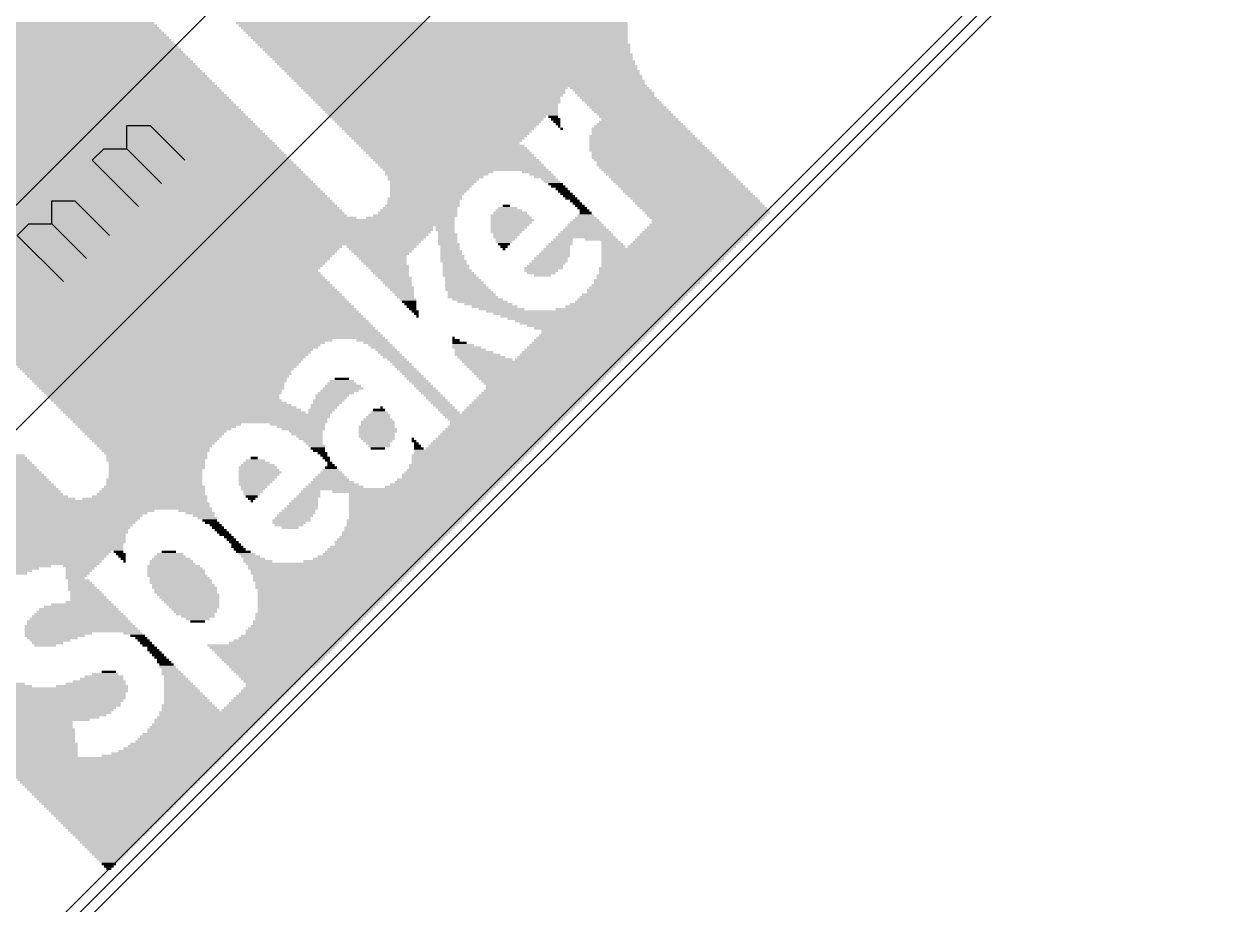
# Model space of a CAD drawing. Extents: x -40.8 to 40.8, y -42.1 to 43.9.
# Drawn here: x 30.26 to 40.77, y -27.34 to -19.58 of the extents above; entities that cross this region are included whole.
import ezdxf

# ---------------------------------------------------------------- set-up
doc = ezdxf.new("R2010")
doc.units = 0
for name, color, linetype in [('1', 22, 'CONTINUOUS'), ('16', 5, 'CONTINUOUS'), ('20', 4, 'CONTINUOUS'), ('200', 2, 'CONTINUOUS'), ('21', 2, 'CONTINUOUS'), ('27', 253, 'CONTINUOUS')]:
    doc.layers.add(name, color=color, linetype=linetype)

# ---------------------------------------------------------------- blocks, each defined once
blk = doc.blocks.new('RECT')
blk.add_solid([(-0.5, -0.5), (0.5, -0.5), (-0.5, 0.5), (0.5, 0.5)])

msp = doc.modelspace()

# ---------------------------------------------------------------- linework, layer by layer
at = {"layer": '1'}
msp.add_line((17.526, -40.767), (40.767, -17.526), dxfattribs=at)
at = {"layer": '16'}
msp.add_line((17.399, -40.767), (40.64, -17.526), dxfattribs=at)
at = {"layer": '20'}
msp.add_line((39.8961, -18.143), (18.143, -39.8961), dxfattribs=at)
at = {"layer": '21'}
for p, q in [((28.1075, -23.2638), (33.0572, -18.3141)), ((29.0974, -24.2537), (34.0472, -19.304))]:
    msp.add_line(p, q, dxfattribs=at)
at = {"layer": '27'}
for p, q in [((31.1694, -20.6821), (31.1694, -20.4784)), ((31.1694, -20.4784), (31.3731, -20.4784)), ((31.3731, -20.4784), (31.6787, -20.784)), ((30.8638, -20.784), (30.9657, -20.6821)), ((30.9657, -20.6821), (31.1694, -20.6821)), ((31.1694, -20.6821), (31.475, -20.9877)), ((31.2713, -21.1915), (30.8638, -20.784)), ((30.5079, -21.3437), (30.5079, -21.1399)), ((30.5079, -21.1399), (30.7116, -21.1399)), ((30.7116, -21.1399), (31.0172, -21.4455)), ((30.2023, -21.4455), (30.3042, -21.3437)), ((30.3042, -21.3437), (30.5079, -21.3437)), ((30.5079, -21.3437), (30.8135, -21.6492)), ((30.6098, -21.853), (30.2023, -21.4455))]:
    msp.add_line(p, q, dxfattribs=at)

# ---------------------------------------------------------------- block references
at = {"layer": '200', "yscale": 0.0212}
for p, xscale in [((27.4851, -19.5758), 7.8541), ((27.5063, -19.597), 7.8541), ((27.5168, -19.6182), 7.8752), ((27.538, -19.6394), 7.8752), ((33.8573, -19.5758), 3.4507), ((33.8678, -19.597), 3.4296), ((33.8784, -19.6182), 3.4084), ((33.889, -19.6394), 3.3872), ((27.5592, -19.6605), 7.8753), ((27.5803, -19.6817), 7.8752), ((27.6015, -19.7029), 7.8752), ((27.6227, -19.724), 7.8753), ((27.6439, -19.7452), 7.8753), ((33.8996, -19.6605), 3.366), ((33.9102, -19.6817), 3.3449), ((33.9207, -19.7029), 3.3237), ((33.9314, -19.724), 3.3025), ((33.9419, -19.7452), 3.2814), ((27.665, -19.7664), 7.8752), ((27.6862, -19.7875), 7.8752), ((27.7074, -19.8087), 7.8753), ((27.7285, -19.8299), 7.8752), ((27.7497, -19.8511), 7.8752), ((33.9631, -19.7664), 3.2814), ((33.9737, -19.7875), 3.2602), ((33.9843, -19.8087), 3.2391), ((33.9948, -19.8299), 3.2179), ((34.016, -19.8511), 3.2178), ((27.7709, -19.8722), 7.8753), ((27.792, -19.8934), 7.8752), ((27.8132, -19.9146), 7.8752), ((27.8344, -19.9357), 7.8753), ((27.8556, -19.9569), 7.8753), ((34.0266, -19.8722), 3.1966), ((34.0372, -19.8934), 3.1755), ((34.0584, -19.9146), 3.1755), ((34.069, -19.9357), 3.1543), ((34.0901, -19.9569), 3.1544), ((27.8767, -19.9781), 7.8752), ((27.8979, -19.9992), 7.8752), ((27.9191, -20.0204), 7.8753), ((27.9402, -20.0416), 7.8752), ((27.9614, -20.0628), 7.8752), ((34.1007, -19.9781), 3.1332), ((34.1219, -19.9992), 3.1331), ((34.1324, -20.0204), 3.112), ((34.1536, -20.0416), 3.112), ((34.1642, -20.0628), 3.0908), ((27.9825, -20.0839), 7.8753), ((28.0037, -20.1051), 7.8752), ((28.0249, -20.1263), 7.8752), ((28.0461, -20.1474), 7.8753), ((28.0673, -20.1686), 7.8753), ((34.1854, -20.0839), 3.0908), ((34.196, -20.1051), 3.0697), ((34.2171, -20.1263), 3.0696), ((33.8784, -20.1474), 2.3498), ((33.8784, -20.1686), 2.3076), ((35.4238, -20.1474), 0.6986), ((35.445, -20.1686), 0.6986), ((28.0884, -20.1898), 7.8752), ((28.1096, -20.2109), 7.8752), ((28.1308, -20.2321), 7.8753), ((28.1519, -20.2533), 7.8752), ((29.9831, -20.2745), 4.2552), ((33.889, -20.1898), 2.2864), ((33.889, -20.2109), 2.244), ((33.889, -20.2321), 2.2017), ((33.8996, -20.2533), 2.1805), ((33.9102, -20.2745), 2.1593), ((35.4661, -20.1898), 0.6987), ((35.4768, -20.2109), 0.6775), ((35.4979, -20.2321), 0.6774), ((35.5191, -20.2533), 0.6774), ((35.5403, -20.2745), 0.6775), ((30.0149, -20.2956), 4.234), ((30.036, -20.3168), 4.234), ((30.0572, -20.338), 4.234), ((30.0784, -20.3591), 4.234), ((30.0996, -20.3803), 4.234), ((33.9102, -20.2956), 2.117), ((33.9207, -20.3168), 2.0959), ((33.9314, -20.338), 2.0747), ((33.9419, -20.3591), 2.0535), ((33.9525, -20.3803), 2.0324), ((35.5614, -20.2956), 0.6774), ((35.5826, -20.3168), 0.6774), ((35.6038, -20.338), 0.6775), ((35.6249, -20.3591), 0.6774), ((35.6461, -20.3803), 0.6774), ((30.1207, -20.4015), 4.234), ((30.1419, -20.4226), 4.234), ((30.1631, -20.4438), 4.234), ((30.1842, -20.465), 4.234), ((30.2054, -20.4862), 4.234), ((33.9102, -20.4015), 1.9053), ((33.9102, -20.4226), 1.8629), ((33.9102, -20.4438), 1.8207), ((33.9102, -20.465), 1.7783), ((33.9102, -20.4862), 1.7359), ((34.9263, -20.4015), 0.0847), ((34.9475, -20.4226), 0.0847), ((34.9581, -20.4438), 0.0635), ((34.9687, -20.465), 0.0423), ((34.9793, -20.4862), 0.0211), ((35.6885, -20.4862), 0.8045), ((35.6885, -20.465), 0.7621), ((35.6673, -20.4015), 0.6775), ((35.6884, -20.4438), 0.7198), ((35.6885, -20.4226), 0.6775), ((30.2266, -20.5073), 4.234), ((30.2477, -20.5285), 4.234), ((30.2689, -20.5497), 4.234), ((30.2901, -20.5708), 4.234), ((30.3113, -20.592), 4.234), ((33.9102, -20.5073), 1.6936), ((33.9102, -20.5285), 1.6513), ((33.9102, -20.5497), 1.6089), ((33.9102, -20.5708), 1.5665), ((33.9102, -20.592), 1.5243), ((35.0004, -20.5073), 0.0212), ((35.7096, -20.5708), 0.9314), ((35.7202, -20.592), 0.9526), ((35.6884, -20.5073), 0.8468), ((35.699, -20.5285), 0.868), ((35.7096, -20.5497), 0.8892), ((30.3324, -20.6132), 4.234), ((30.3536, -20.6343), 4.234), ((30.3748, -20.6555), 4.234), ((30.3959, -20.6767), 4.234), ((30.4171, -20.6979), 4.234), ((33.9102, -20.6132), 1.4819), ((33.9102, -20.6343), 1.4395), ((33.9419, -20.6555), 1.4608), ((33.9631, -20.6767), 1.4607), ((33.9843, -20.6979), 1.4607), ((35.7308, -20.6132), 0.9738), ((35.7414, -20.6343), 0.995), ((35.7626, -20.6767), 1.0373), ((35.752, -20.6555), 1.0161), ((35.7732, -20.6979), 1.0585), ((30.4383, -20.719), 4.234), ((30.4594, -20.7402), 4.234), ((30.4806, -20.7614), 4.234), ((30.5018, -20.7825), 4.234), ((30.523, -20.8037), 4.234), ((34.0055, -20.719), 1.4607), ((34.0266, -20.7402), 1.4608), ((34.0478, -20.7614), 1.4607), ((34.069, -20.7825), 1.4607), ((34.0901, -20.8037), 1.4608), ((35.8154, -20.7614), 1.1009), ((35.7943, -20.719), 1.0585), ((35.8049, -20.7402), 1.0797), ((35.8366, -20.7825), 1.1008), ((35.8578, -20.8037), 1.1008), ((30.5441, -20.8249), 4.234), ((30.5653, -20.8461), 4.234), ((30.5865, -20.8672), 4.234), ((30.6076, -20.8884), 4.234), ((30.6288, -20.9096), 4.234), ((34.1112, -20.8249), 1.4607), ((34.1324, -20.8461), 1.4607), ((34.1536, -20.8672), 1.4608), ((33.9207, -20.8884), 0.9527), ((33.8996, -20.9096), 0.9103), ((34.7781, -20.8884), 0.254), ((34.8205, -20.9096), 0.2117), ((35.8684, -20.8249), 1.122), ((35.8895, -20.8461), 1.1221), ((35.9107, -20.8672), 1.122), ((35.9319, -20.8884), 1.122), ((35.9531, -20.9096), 1.122), ((30.65, -20.9307), 4.234), ((30.6711, -20.9519), 4.234), ((30.6923, -20.9731), 4.234), ((30.7135, -20.9942), 4.234), ((30.7347, -21.0154), 4.234), ((33.889, -20.9307), 0.8468), ((33.8678, -20.9519), 0.8044), ((33.8679, -20.9731), 0.7621), ((33.8467, -21.0154), 0.7197), ((33.8573, -20.9942), 0.7409), ((34.8523, -20.9307), 0.1905), ((34.8946, -20.9519), 0.1482), ((34.9157, -20.9731), 0.1482), ((34.9475, -20.9942), 0.127), ((34.9687, -21.0154), 0.1271), ((35.9742, -20.9307), 1.122), ((35.9954, -20.9519), 1.122), ((36.0166, -20.9731), 1.122), ((36.0377, -20.9942), 1.122), ((36.0589, -21.0154), 1.122), ((30.7558, -21.0366), 4.234), ((30.777, -21.0577), 4.234), ((30.7982, -21.0789), 4.234), ((30.8193, -21.1001), 4.234), ((30.8405, -21.1213), 4.234), ((33.7938, -21.1213), 0.6563), ((33.8361, -21.0366), 0.6986), ((33.8255, -21.0577), 0.6774), ((33.8149, -21.0789), 0.6562), ((33.8043, -21.1001), 0.6351), ((35.0004, -21.0366), 0.1058), ((35.0216, -21.0577), 0.1058), ((35.0428, -21.0789), 0.1059), ((35.0639, -21.1001), 0.1058), ((35.0851, -21.1213), 0.1058), ((36.0801, -21.0366), 1.122), ((36.1013, -21.0577), 1.1221), ((36.1224, -21.0789), 1.122), ((36.1436, -21.1001), 1.122), ((36.1648, -21.1213), 1.122), ((30.8617, -21.1424), 4.234), ((30.8828, -21.1636), 4.234), ((30.904, -21.1848), 4.234), ((30.9252, -21.2059), 4.234), ((30.9464, -21.2271), 4.234), ((33.7408, -21.2271), 0.6774), ((33.7514, -21.2059), 0.6563), ((33.7726, -21.1848), 0.6563), ((33.7831, -21.1424), 0.6351), ((33.7831, -21.1636), 0.6351), ((34.5346, -21.2271), 0.2329), ((34.5241, -21.2059), 0.1694), ((34.5135, -21.1848), 0.0636), ((35.1168, -21.1424), 0.0847), ((35.138, -21.1636), 0.0847), ((35.1592, -21.1848), 0.0847), ((35.1804, -21.2059), 0.0847), ((35.2016, -21.2271), 0.0847), ((36.1859, -21.1424), 1.122), ((36.2071, -21.1636), 1.122), ((36.2283, -21.1848), 1.122), ((36.2494, -21.2059), 1.122), ((36.2706, -21.2271), 1.122), ((30.9675, -21.2483), 4.234), ((30.9887, -21.2694), 4.234), ((31.0417, -21.2906), 4.2975), ((31.4862, -21.3118), 5.1443), ((31.4968, -21.333), 5.1231), ((33.6667, -21.2906), 0.7832), ((33.7091, -21.2694), 0.7409), ((33.7302, -21.2483), 0.6986), ((34.5558, -21.2906), 0.3599), ((34.5558, -21.333), 0.3599), ((34.5453, -21.2694), 0.3387), ((34.5665, -21.3118), 0.3811), ((34.5453, -21.2483), 0.2963), ((35.2121, -21.333), 0.2752), ((35.2121, -21.3118), 0.2328), ((35.2121, -21.2906), 0.1906), ((35.2121, -21.2694), 0.1482), ((35.2121, -21.2483), 0.1058), ((36.2812, -21.2483), 1.1008), ((36.2812, -21.2694), 1.0585), ((36.2812, -21.2906), 1.0162), ((36.2812, -21.3118), 0.9738), ((36.2706, -21.333), 0.9526), ((31.5074, -21.3541), 5.1019), ((31.4227, -21.3753), 4.8903), ((31.4333, -21.3965), 4.8691), ((31.4333, -21.4176), 4.8267), ((31.4333, -21.4388), 4.7844), ((33.9736, -21.3753), 0.1693), ((33.9736, -21.3965), 0.1693), ((33.9948, -21.4388), 0.1693), ((33.9843, -21.4176), 0.1481), ((34.5346, -21.3753), 0.3175), ((34.5453, -21.3541), 0.3387), ((34.5241, -21.3965), 0.2964), ((34.5135, -21.4176), 0.2752), ((34.5135, -21.4388), 0.2328), ((35.2122, -21.4388), 0.4869), ((35.2121, -21.4176), 0.4446), ((35.2121, -21.3965), 0.4022), ((35.2122, -21.3753), 0.3599), ((35.2121, -21.3541), 0.3176), ((36.1648, -21.4388), 0.9527), ((36.1859, -21.4176), 0.9527), ((36.2071, -21.3965), 0.9526), ((36.2283, -21.3753), 0.9527), ((36.2495, -21.3541), 0.9527), ((31.4333, -21.46), 4.7421), ((31.4333, -21.4811), 4.6997), ((31.4333, -21.5023), 4.6574), ((31.4333, -21.5235), 4.6151), ((31.1052, -21.5447), 3.9165), ((33.4126, -21.5447), 0.6139), ((33.9948, -21.46), 0.1693), ((33.9948, -21.4811), 0.1693), ((33.9948, -21.5023), 0.1693), ((34.0055, -21.5235), 0.1905), ((34.016, -21.5447), 0.1694), ((34.5029, -21.46), 0.2117), ((34.5029, -21.4811), 0.1694), ((34.4923, -21.5023), 0.1482), ((34.4924, -21.5235), 0.1059), ((34.4924, -21.5447), 0.0635), ((34.9687, -21.5447), 0.2117), ((34.9899, -21.5235), 0.2117), ((35.0004, -21.5023), 0.1906), ((35.011, -21.4811), 0.1694), ((35.2121, -21.46), 0.5292), ((35.3497, -21.4811), 0.2964), ((35.4449, -21.5235), 0.1905), ((35.4344, -21.5023), 0.1694), ((35.4556, -21.5447), 0.2117), ((36.0589, -21.5447), 0.9526), ((36.0801, -21.5235), 0.9526), ((36.1013, -21.5023), 0.9527), ((36.1224, -21.4811), 0.9526), ((36.1436, -21.46), 0.9526), ((31.1052, -21.5658), 3.8741), ((31.1051, -21.587), 3.8318), ((31.1051, -21.6082), 3.7894), ((31.1052, -21.6293), 3.7471), ((31.1052, -21.6505), 3.7047), ((33.4127, -21.5658), 0.5716), ((33.4126, -21.587), 0.5293), ((33.4126, -21.6082), 0.4869), ((33.4126, -21.6293), 0.4445), ((33.4232, -21.6505), 0.4234), ((34.016, -21.5658), 0.1694), ((34.0266, -21.587), 0.1906), ((34.0266, -21.6082), 0.1906), ((34.0372, -21.6293), 0.2117), ((34.0372, -21.6505), 0.2117), ((34.4923, -21.5658), 0.0212), ((34.9051, -21.6505), 0.2963), ((34.9263, -21.6293), 0.2964), ((34.9369, -21.6082), 0.2752), ((34.9475, -21.587), 0.254), ((34.9581, -21.5658), 0.2329), ((35.8895, -21.6505), 1.0797), ((35.9319, -21.5658), 1.1644), ((35.9213, -21.587), 1.1432), ((35.9107, -21.6082), 1.122), ((35.9002, -21.6293), 1.1009), ((31.1051, -21.6717), 3.6624), ((31.1052, -21.6928), 3.6201), ((31.1052, -21.714), 3.5777), ((31.1051, -21.7352), 3.5354), ((31.1052, -21.7564), 3.4931), ((33.4338, -21.6717), 0.4022), ((33.4444, -21.6928), 0.381), ((33.4656, -21.714), 0.381), ((33.4762, -21.7352), 0.3599), ((33.4868, -21.7564), 0.3387), ((34.0478, -21.6717), 0.2329), ((34.0795, -21.7564), 0.254), ((34.0584, -21.6928), 0.2117), ((34.069, -21.714), 0.2329), ((34.069, -21.7352), 0.2329), ((34.8205, -21.7564), 0.2964), ((34.8417, -21.7352), 0.3387), ((34.8522, -21.714), 0.3176), ((34.8734, -21.6928), 0.3176), ((34.8946, -21.6717), 0.3175), ((35.8366, -21.7352), 1.0162), ((35.826, -21.7564), 0.995), ((35.8683, -21.6928), 1.0373), ((35.8578, -21.714), 1.0162), ((35.879, -21.6717), 1.0585), ((31.1263, -21.7775), 3.493), ((31.1475, -21.7987), 3.4931), ((31.1687, -21.8199), 3.4931), ((31.1898, -21.841), 3.493), ((31.211, -21.8622), 3.493), ((33.4974, -21.7775), 0.3175), ((33.5079, -21.7987), 0.2964), ((33.5291, -21.8199), 0.2964), ((33.5397, -21.841), 0.2752), ((33.5502, -21.8622), 0.2541), ((34.0901, -21.7775), 0.2752), ((34.1007, -21.7987), 0.2964), ((34.1324, -21.841), 0.3175), ((34.1219, -21.8199), 0.2963), ((34.1431, -21.8622), 0.3387), ((34.8205, -21.7775), 0.2541), ((34.8311, -21.7987), 0.1481), ((35.7626, -21.841), 0.9527), ((35.752, -21.8622), 0.9315), ((35.7943, -21.7987), 0.9738), ((35.7837, -21.8199), 0.9526), ((35.8154, -21.7775), 0.9739), ((31.2322, -21.8834), 3.4931), ((31.2533, -21.9045), 3.493), ((31.2745, -21.9257), 3.493), ((31.2957, -21.9469), 3.4931), ((33.5609, -21.8834), 0.2329), ((33.5821, -21.9045), 0.2329), ((33.5926, -21.9257), 0.2117), ((33.6032, -21.9469), 0.1906), ((34.1536, -21.8834), 0.3599), ((34.1642, -21.9045), 0.381), ((34.1748, -21.9257), 0.4022), ((34.196, -21.9469), 0.4023), ((35.6778, -21.9469), 0.9103), ((35.6885, -21.9257), 0.9315), ((35.7096, -21.9045), 0.9314), ((35.7308, -21.8834), 0.9315), ((31.3169, -21.9681), 3.4931), ((31.338, -21.9892), 3.493), ((31.3592, -22.0104), 3.4931), ((31.3803, -22.0316), 3.4931), ((31.4015, -22.0527), 3.493), ((33.6138, -21.9681), 0.1694), ((33.6244, -21.9892), 0.1482), ((33.6455, -22.0104), 0.1482), ((33.6561, -22.0316), 0.127), ((33.6667, -22.0527), 0.1058), ((34.2065, -21.9681), 0.4234), ((34.2171, -21.9892), 0.4446), ((34.2595, -22.0104), 0.4445), ((34.3018, -22.0316), 0.4446), ((34.3547, -22.0527), 0.4234), ((35.5509, -22.0527), 0.9527), ((35.5826, -22.0316), 0.9315), ((35.6038, -22.0104), 0.9315), ((35.6249, -21.9892), 0.9315), ((35.6461, -21.9681), 0.9314), ((31.4227, -22.0739), 3.493), ((31.4439, -22.0951), 3.4931), ((31.465, -22.1162), 3.493), ((31.4862, -22.1374), 3.493), ((31.5074, -22.1586), 3.4931), ((33.6773, -22.0739), 0.0847), ((33.6879, -22.0951), 0.0635), ((33.7091, -22.1162), 0.0635), ((33.7197, -22.1374), 0.0423), ((33.7302, -22.1586), 0.0212), ((34.4077, -22.0739), 0.4023), ((34.4712, -22.0951), 0.4023), ((35.1486, -22.1162), 1.63), ((35.1698, -22.1374), 1.5454), ((35.191, -22.1586), 1.4607), ((35.4661, -22.0951), 1.0373), ((35.5191, -22.0739), 0.9738), ((31.5286, -22.1798), 3.4931), ((31.5497, -22.2009), 3.493), ((31.5709, -22.2221), 3.4931), ((31.5921, -22.2433), 3.4931), ((31.6132, -22.2644), 3.493), ((35.2121, -22.1798), 1.376), ((35.2333, -22.2009), 1.2914), ((35.2439, -22.2221), 1.2279), ((35.265, -22.2433), 1.1432), ((35.2863, -22.2644), 1.0585), ((31.6344, -22.2856), 3.493), ((31.6556, -22.3068), 3.4931), ((31.6767, -22.3279), 3.493), ((31.6979, -22.3491), 3.493), ((31.4756, -22.3703), 3.0062), ((33.328, -22.3703), 0.2752), ((34.0478, -22.3491), 0.0211), ((34.069, -22.3703), 0.0635), ((35.2333, -22.3703), 0.9526), ((35.2544, -22.3491), 0.9527), ((35.2756, -22.3279), 0.9526), ((35.3074, -22.2856), 0.9738), ((35.2968, -22.3068), 0.9526), ((31.4545, -22.3915), 2.9215), ((31.4439, -22.4126), 2.8579), ((31.4439, -22.4338), 2.8157), ((31.4333, -22.455), 2.7521), ((31.4333, -22.4761), 2.7097), ((33.3704, -22.3915), 0.2329), ((33.4021, -22.4126), 0.2117), ((33.4233, -22.4338), 0.2117), ((33.455, -22.455), 0.1906), ((33.4762, -22.4761), 0.1905), ((34.1324, -22.4126), 0.1905), ((34.1007, -22.3915), 0.127), ((34.1642, -22.4338), 0.254), ((34.196, -22.455), 0.2753), ((34.2277, -22.4761), 0.3388), ((35.1275, -22.4761), 0.9527), ((35.1486, -22.455), 0.9526), ((35.1698, -22.4338), 0.9527), ((35.191, -22.4126), 0.9527), ((35.2121, -22.3915), 0.9526), ((31.4333, -22.4973), 2.6674), ((31.4333, -22.5185), 2.6251), ((31.4333, -22.5397), 2.5827), ((31.4333, -22.5608), 2.5404), ((31.4333, -22.582), 2.4981), ((33.4974, -22.4973), 0.1905), ((33.5185, -22.5185), 0.1906), ((33.5502, -22.5397), 0.1693), ((33.5714, -22.5608), 0.1693), ((33.5926, -22.582), 0.1694), ((34.2595, -22.4973), 0.4023), ((34.2912, -22.5185), 0.4234), ((34.3336, -22.5397), 0.4657), ((34.8205, -22.5608), 1.3972), ((34.8205, -22.582), 1.3549), ((35.0639, -22.5397), 0.9526), ((35.0851, -22.5185), 0.9526), ((35.1063, -22.4973), 0.9527), ((31.4333, -22.6032), 2.4557), ((31.4333, -22.6243), 2.4134), ((31.4333, -22.6455), 2.3711), ((31.4439, -22.6667), 2.3499), ((31.4439, -22.6878), 2.3075), ((33.6138, -22.6032), 0.1694), ((33.635, -22.6243), 0.1693), ((33.6561, -22.6455), 0.1694), ((33.6773, -22.6667), 0.1694), ((33.6985, -22.6878), 0.1693), ((34.8205, -22.6032), 1.3125), ((34.8205, -22.6243), 1.2702), ((34.8205, -22.6455), 1.2279), ((34.8205, -22.6667), 1.1855), ((34.8205, -22.6878), 1.1432), ((31.4439, -22.709), 2.2651), ((31.4544, -22.7302), 2.244), ((31.4545, -22.7514), 2.2017), ((31.4651, -22.7725), 2.1805), ((31.4756, -22.7937), 2.1594), ((33.074, -22.7937), 0.3599), ((33.074, -22.7725), 0.3175), ((33.0633, -22.7514), 0.2541), ((33.0633, -22.7302), 0.2117), ((33.0633, -22.709), 0.1271), ((33.7196, -22.709), 0.1694), ((33.7408, -22.7302), 0.1694), ((33.7619, -22.7514), 0.1693), ((33.7831, -22.7725), 0.1693), ((33.8043, -22.7937), 0.1694), ((34.8205, -22.709), 1.1009), ((34.8205, -22.7302), 1.0585), ((34.8205, -22.7514), 1.0161), ((34.8205, -22.7725), 0.9738), ((34.8099, -22.7937), 0.9526), ((31.4756, -22.8149), 2.117), ((31.4862, -22.836), 2.0958), ((31.4862, -22.8572), 2.0535), ((31.4968, -22.8784), 2.0323), ((31.518, -22.8995), 2.0323), ((32.9469, -22.8995), 0.2752), ((32.9787, -22.8572), 0.2964), ((32.9681, -22.8784), 0.2752), ((33.0104, -22.836), 0.3175), ((33.0421, -22.8149), 0.3387), ((33.8255, -22.8149), 0.1694), ((33.8467, -22.836), 0.1693), ((33.8678, -22.8572), 0.1694), ((33.889, -22.8784), 0.1694), ((33.9102, -22.8995), 0.1693), ((34.7041, -22.8995), 0.9527), ((34.7252, -22.8784), 0.9526), ((34.7463, -22.8572), 0.9527), ((34.7675, -22.836), 0.9527), ((34.7887, -22.8149), 0.9526), ((31.5497, -22.9207), 2.0534), ((31.5815, -22.9419), 2.0747), ((31.6132, -22.963), 2.0958), ((31.645, -22.9842), 2.117), ((31.6767, -23.0054), 2.1382), ((32.8834, -22.9842), 0.2328), ((32.8728, -23.0054), 0.2117), ((32.9152, -22.9419), 0.2541), ((32.9046, -22.963), 0.2329), ((32.9364, -22.9207), 0.2541), ((33.3915, -23.0054), 0.1482), ((33.3915, -22.9842), 0.1058), ((33.4126, -22.963), 0.0211), ((33.9313, -22.9207), 0.1694), ((33.9525, -22.9419), 0.1694), ((33.9736, -22.963), 0.1693), ((33.9948, -22.9842), 0.1693), ((34.016, -23.0054), 0.1694), ((34.5982, -23.0054), 0.9526), ((34.6194, -22.9842), 0.9527), ((34.6405, -22.963), 0.9526), ((34.6617, -22.9419), 0.9526), ((34.6829, -22.9207), 0.9527), ((31.7932, -23.0266), 2.3287), ((31.8038, -23.0477), 2.3075), ((31.8037, -23.0689), 2.2652), ((31.8143, -23.0901), 2.244), ((31.4439, -23.1112), 1.4607), ((32.6718, -23.1112), 0.4869), ((33.3809, -23.0901), 0.2964), ((33.3809, -23.1112), 0.2964), ((33.3809, -23.0689), 0.254), ((33.3809, -23.0477), 0.2117), ((33.3915, -23.0266), 0.1906), ((34.5029, -23.0266), 1.1008), ((34.5029, -23.0477), 1.0585), ((34.5029, -23.0689), 1.0162), ((34.5029, -23.0901), 0.9738), ((34.4924, -23.1112), 0.9527), ((31.4333, -23.1324), 1.3972), ((31.4227, -23.1536), 1.3337), ((31.4121, -23.1747), 1.2702), ((31.4121, -23.1959), 1.2278), ((31.4121, -23.2171), 1.1856), ((32.7035, -23.1324), 0.4234), ((32.7247, -23.1536), 0.3811), ((32.7458, -23.1747), 0.2964), ((32.7564, -23.1959), 0.2752), ((32.7776, -23.2171), 0.2329), ((33.3703, -23.1324), 0.3176), ((33.3809, -23.1536), 0.3388), ((33.3809, -23.1747), 0.3388), ((33.3703, -23.1959), 0.3176), ((33.3703, -23.2171), 0.3176), ((34.3865, -23.2171), 0.9526), ((34.4077, -23.1959), 0.9527), ((34.4288, -23.1747), 0.9526), ((34.45, -23.1536), 0.9526), ((34.4712, -23.1324), 0.9527), ((31.4121, -23.2383), 1.1432), ((31.4121, -23.2594), 1.1008), ((31.4121, -23.2806), 1.0585), ((31.4121, -23.3018), 1.0162), ((31.4121, -23.3229), 0.9738), ((32.7882, -23.2383), 0.2117), ((32.8093, -23.2594), 0.1694), ((32.8199, -23.2806), 0.1482), ((32.8411, -23.3018), 0.1482), ((32.8516, -23.3229), 0.1271), ((33.3809, -23.2383), 0.2964), ((33.3809, -23.2594), 0.254), ((33.3809, -23.2806), 0.2117), ((33.3915, -23.3018), 0.1906), ((33.3809, -23.3229), 0.127), ((33.6879, -23.2383), 0.0212), ((33.6985, -23.2594), 0.0423), ((33.7302, -23.3018), 0.0635), ((33.7408, -23.3229), 0.0846), ((33.7197, -23.2806), 0.0423), ((34.2807, -23.3229), 0.9527), ((34.3018, -23.3018), 0.9526), ((34.3229, -23.2806), 0.9527), ((34.3441, -23.2594), 0.9527), ((34.3653, -23.2383), 0.9526), ((28.8082, -23.3864), 2.9214), ((28.8294, -23.4076), 2.9215), ((28.8506, -23.4288), 2.9215), ((31.4227, -23.3441), 0.9526), ((31.4227, -23.3653), 0.9103), ((31.4333, -23.3864), 0.8891), ((31.4333, -23.4076), 0.8891), ((31.4227, -23.4288), 0.868), ((32.3013, -23.4288), 0.1693), ((32.2906, -23.4076), 0.0635), ((32.8623, -23.3441), 0.1059), ((32.894, -23.3653), 0.0846), ((32.9046, -23.3864), 0.0635), ((32.9258, -23.4076), 0.0635), ((32.9364, -23.4288), 0.0423), ((34.1853, -23.3864), 1.0161), ((34.1748, -23.4076), 0.995), ((34.1642, -23.4288), 0.9738), ((34.2172, -23.3441), 1.0373), ((34.2066, -23.3653), 1.0161), ((28.8717, -23.45), 2.9214), ((28.8929, -23.4711), 2.9215), ((28.9141, -23.4923), 2.9215), ((28.9352, -23.5135), 2.9214), ((28.9564, -23.5346), 2.9215), ((31.4333, -23.45), 0.8468), ((31.4333, -23.4711), 0.8468), ((31.4333, -23.4923), 0.8468), ((31.4227, -23.5135), 0.8256), ((31.4227, -23.5346), 0.8256), ((32.3224, -23.4923), 0.3388), ((32.333, -23.5135), 0.3599), ((32.3436, -23.5346), 0.3811), ((32.3224, -23.4711), 0.2964), ((32.3118, -23.45), 0.2329), ((32.9681, -23.5346), 0.1906), ((32.9681, -23.5135), 0.1482), ((32.9681, -23.4923), 0.1058), ((32.9575, -23.45), 0.0424), ((32.968, -23.4711), 0.0635), ((34.0796, -23.5346), 0.9315), ((34.1007, -23.5135), 0.9315), ((34.1324, -23.4711), 0.9527), ((34.1219, -23.4923), 0.9315), ((34.1536, -23.45), 0.9526), ((28.9776, -23.5558), 2.9215), ((28.9987, -23.577), 2.9214), ((29.0199, -23.5981), 2.9214), ((29.0411, -23.6193), 2.9215), ((29.0623, -23.6405), 2.9215), ((31.4121, -23.5981), 0.8468), ((31.4121, -23.6193), 0.8468), ((31.4121, -23.6405), 0.8468), ((31.4227, -23.5558), 0.8256), ((31.4227, -23.577), 0.8256), ((32.2906, -23.6405), 0.2753), ((32.3224, -23.577), 0.3388), ((32.3118, -23.5981), 0.3176), ((32.3012, -23.6193), 0.2964), ((32.333, -23.5558), 0.3599), ((32.9892, -23.6405), 0.4445), ((32.9787, -23.6193), 0.3811), ((32.9681, -23.5981), 0.3176), ((32.9681, -23.577), 0.2752), ((32.9681, -23.5558), 0.2328), ((33.9631, -23.6405), 0.9526), ((33.9948, -23.6193), 0.9315), ((34.016, -23.5981), 0.9314), ((34.0584, -23.5558), 0.9315), ((34.0478, -23.577), 0.9103), ((29.0834, -23.6617), 2.9214), ((29.1045, -23.6828), 2.9215), ((29.1258, -23.704), 2.9215), ((29.1469, -23.7252), 2.9214), ((29.1787, -23.7463), 2.9427), ((31.3697, -23.7463), 1.0161), ((31.3803, -23.7252), 0.9527), ((31.391, -23.704), 0.9315), ((31.4016, -23.6828), 0.9103), ((31.4121, -23.6617), 0.8892), ((32.2906, -23.6617), 0.2329), ((32.2801, -23.6828), 0.2117), ((32.2801, -23.704), 0.1693), ((32.2695, -23.7252), 0.1482), ((32.2695, -23.7463), 0.1058), ((32.767, -23.7463), 0.2117), ((32.7776, -23.7252), 0.1905), ((32.7882, -23.704), 0.1693), ((33.5609, -23.6828), 1.6725), ((32.9999, -23.6617), 0.5081), ((33.6773, -23.704), 1.3972), ((33.7408, -23.7252), 1.2278), ((33.7302, -23.7463), 1.2067), ((33.9313, -23.6617), 0.9738), ((29.221, -23.7675), 2.985), ((29.8138, -23.7887), 4.1281), ((29.835, -23.8098), 4.1281), ((29.8455, -23.831), 4.107), ((29.8667, -23.8522), 4.107), ((31.3274, -23.7675), 1.1008), ((32.2694, -23.7675), 0.0635), ((32.2695, -23.7887), 0.0212), ((32.7035, -23.8522), 0.2964), ((32.7141, -23.831), 0.2753), ((32.7247, -23.8098), 0.2541), ((32.7353, -23.7887), 0.2329), ((32.7459, -23.7675), 0.2117), ((33.6879, -23.831), 1.122), ((33.6773, -23.8522), 1.1008), ((33.7197, -23.7675), 1.1855), ((33.7091, -23.7887), 1.1643), ((33.6985, -23.8098), 1.1431), ((29.6233, -23.8734), 3.5777), ((29.6021, -23.8945), 3.4931), ((29.5915, -23.9157), 3.4295), ((29.5915, -23.9369), 3.3872), ((29.5915, -23.958), 3.3449), ((31.772, -23.8734), 0.2964), ((31.8143, -23.8945), 0.254), ((31.8461, -23.9157), 0.1905), ((31.8779, -23.9369), 0.1693), ((31.899, -23.958), 0.127), ((32.6187, -23.958), 0.3387), ((32.6294, -23.9369), 0.3175), ((32.6506, -23.9157), 0.3175), ((32.6717, -23.8945), 0.3176), ((32.6823, -23.8734), 0.2964), ((33.6138, -23.958), 1.0162), ((33.6667, -23.8734), 1.0796), ((33.6562, -23.8945), 1.0585), ((33.6456, -23.9157), 1.0373), ((33.635, -23.9369), 1.0161), ((29.5915, -23.9792), 3.3025), ((29.5915, -24.0004), 3.2602), ((29.5915, -24.0215), 3.2178), ((29.5915, -24.0427), 3.1755), ((29.6021, -24.0639), 3.1543), ((31.9202, -23.9792), 0.127), ((31.952, -24.0004), 0.1059), ((31.9731, -24.0215), 0.1058), ((31.9943, -24.0427), 0.1059), ((32.0155, -24.0639), 0.1059), ((32.5976, -23.9792), 0.2964), ((32.5976, -24.0004), 0.254), ((32.6082, -24.0215), 0.1482), ((33.5397, -24.0639), 0.9526), ((33.5714, -24.0215), 0.9738), ((33.5609, -24.0427), 0.9527), ((33.6032, -23.9792), 0.995), ((33.5926, -24.0004), 0.9738), ((29.6021, -24.0851), 3.112), ((29.6127, -24.1062), 3.0909), ((29.6233, -24.1274), 3.0697), ((29.6339, -24.1486), 3.0485), ((29.6338, -24.1697), 3.0062), ((32.0366, -24.0851), 0.1058), ((32.0684, -24.1062), 0.0847), ((32.0896, -24.1274), 0.0847), ((32.1107, -24.1486), 0.0846), ((32.1319, -24.1697), 0.0847), ((33.455, -24.1697), 0.9104), ((33.4656, -24.1486), 0.9315), ((33.4868, -24.1274), 0.9315), ((33.508, -24.1062), 0.9315), ((33.5291, -24.0851), 0.9314), ((29.6444, -24.1909), 2.985), ((29.655, -24.2121), 2.9638), ((29.6127, -24.2333), 2.8367), ((29.6127, -24.2544), 2.7945), ((29.6127, -24.2756), 2.7521), ((31.0946, -24.2333), 0.0847), ((31.1158, -24.2544), 0.0847), ((31.1263, -24.2756), 0.0636), ((31.5497, -24.2756), 0.2752), ((31.5497, -24.2544), 0.2328), ((31.5391, -24.2333), 0.127), ((32.1425, -24.1909), 0.1059), ((32.1637, -24.2121), 0.1059), ((32.1954, -24.2333), 0.127), ((32.2271, -24.2544), 0.1482), ((32.2589, -24.2756), 0.1694), ((33.328, -24.2756), 0.9526), ((33.3597, -24.2544), 0.9315), ((33.3809, -24.2333), 0.9314), ((33.4021, -24.2121), 0.9315), ((33.4233, -24.1909), 0.9315), ((29.6127, -24.2968), 2.7097), ((29.6127, -24.3179), 2.6675), ((29.6127, -24.3391), 2.6251), ((29.4116, -24.3603), 2.1805), ((29.3692, -24.3814), 2.0535), ((30.7558, -24.3603), 0.2964), ((30.7558, -24.3814), 0.254), ((31.1369, -24.2968), 0.0424), ((31.1475, -24.3179), 0.0212), ((31.5815, -24.3603), 0.4657), ((31.5921, -24.3814), 0.4869), ((31.5603, -24.3179), 0.381), ((31.5709, -24.3391), 0.4022), ((31.5602, -24.2968), 0.3387), ((32.2906, -24.2968), 0.1905), ((32.3224, -24.3179), 0.254), ((32.9787, -24.3391), 1.5242), ((32.9681, -24.3814), 1.4608), ((32.9787, -24.3603), 1.4819), ((33.2433, -24.3179), 1.0374), ((33.2962, -24.2968), 0.9738), ((29.348, -24.4026), 1.9688), ((29.3375, -24.4238), 1.9053), ((30.7453, -24.4026), 0.2329), ((30.7347, -24.4238), 0.2117), ((30.7241, -24.445), 0.1905), ((30.7135, -24.4661), 0.1694), ((30.7453, -24.4873), 0.1905), ((31.6027, -24.4026), 0.5081), ((31.6027, -24.4238), 0.5081), ((31.6132, -24.445), 0.5292), ((31.6344, -24.4661), 0.5292), ((31.645, -24.4873), 0.5504), ((32.9681, -24.4026), 1.4184), ((32.9575, -24.4238), 1.3972), ((32.9575, -24.445), 1.3548), ((32.9364, -24.4873), 1.3125), ((32.947, -24.4661), 1.3337), ((30.7664, -24.5296), 0.2328), ((30.777, -24.5508), 0.254), ((30.7876, -24.572), 0.2752), ((30.7559, -24.5085), 0.2117), ((30.8087, -24.5931), 0.2753), ((31.645, -24.5085), 0.5504), ((31.6661, -24.5296), 0.5504), ((31.6767, -24.5508), 0.5716), ((31.6873, -24.572), 0.5504), ((31.6873, -24.5931), 0.5504), ((32.9363, -24.5085), 1.2702), ((32.9152, -24.5508), 1.2279), ((32.9258, -24.5296), 1.2491), ((32.9152, -24.572), 1.1855), ((32.9046, -24.5931), 1.1644), ((30.8299, -24.6778), 0.4022), ((30.8193, -24.6143), 0.2964), ((30.8299, -24.6355), 0.3176), ((30.8405, -24.6566), 0.3388), ((31.7085, -24.6143), 0.5504), ((31.7191, -24.6355), 0.5293), ((31.7297, -24.6566), 0.5081), ((31.7403, -24.6778), 0.4869), ((32.894, -24.6143), 1.1432), ((32.8834, -24.6355), 1.122), ((32.8728, -24.6566), 1.1008), ((32.8623, -24.6778), 1.0797), ((30.7453, -24.7837), 0.7833), ((30.7453, -24.7625), 0.7409), ((30.7452, -24.7413), 0.6986), ((30.7559, -24.7202), 0.6351), ((30.777, -24.699), 0.5504), ((31.7508, -24.699), 0.4658), ((31.7614, -24.7202), 0.4446), ((31.7614, -24.7413), 0.4022), ((31.772, -24.7625), 0.381), ((31.772, -24.7837), 0.3387), ((32.7987, -24.7837), 0.995), ((32.8516, -24.699), 1.0585), ((32.8411, -24.7202), 1.0373), ((32.8305, -24.7413), 1.0162), ((32.8199, -24.7625), 0.995), ((30.7558, -24.8895), 0.9738), ((30.7453, -24.8472), 0.9103), ((30.7559, -24.8683), 0.9315), ((30.7453, -24.826), 0.8679), ((30.7453, -24.8048), 0.8257), ((31.7932, -24.8048), 0.2963), ((31.7932, -24.826), 0.2117), ((31.7932, -24.8472), 0.1271), ((32.7247, -24.8895), 0.9315), ((32.7564, -24.8472), 0.9526), ((32.7458, -24.8683), 0.9314), ((32.7882, -24.8048), 0.9739), ((32.7776, -24.826), 0.9527), ((30.7664, -24.9107), 0.995), ((30.777, -24.9319), 1.0162), ((30.5653, -24.953), 0.5928), ((30.5336, -24.9742), 0.5293), ((30.5124, -24.9954), 0.4446), ((31.2216, -24.953), 0.1693), ((31.2639, -24.9742), 0.127), ((31.2957, -24.9954), 0.1059), ((32.6187, -24.9954), 0.9315), ((32.6399, -24.9742), 0.9315), ((32.6823, -24.9319), 0.9314), ((32.6718, -24.953), 0.9103), ((32.7035, -24.9107), 0.9315), ((30.4912, -25.0165), 0.3598), ((30.47, -25.0377), 0.2752), ((30.4489, -25.0589), 0.1905), ((31.3169, -25.0165), 0.1059), ((31.338, -25.0377), 0.1058), ((31.3592, -25.0589), 0.1059), ((31.391, -25.08), 0.0847), ((31.4015, -25.1012), 0.1058), ((32.4494, -25.0589), 1.1432), ((32.4494, -25.08), 1.1008), ((32.4494, -25.1012), 1.0585), ((32.5553, -25.0377), 0.9738), ((32.5871, -25.0165), 0.9527), ((31.4227, -25.1224), 0.1058), ((31.4439, -25.1436), 0.1059), ((31.465, -25.1647), 0.1058), ((31.4862, -25.1859), 0.1058), ((31.4968, -25.2071), 0.127), ((32.4494, -25.1224), 1.0162), ((32.4494, -25.1436), 0.9738), ((32.4494, -25.1647), 0.9315), ((32.4494, -25.1859), 0.8891), ((32.4494, -25.2071), 0.8468), ((30.9781, -25.3129), 0.2328), ((31.0099, -25.2917), 0.127), ((31.5285, -25.2494), 0.1482), ((31.518, -25.2282), 0.1271), ((31.5497, -25.2706), 0.1482), ((31.5603, -25.2917), 0.1694), ((31.5709, -25.3129), 0.1905), ((32.4494, -25.2282), 0.8045), ((32.4494, -25.2494), 0.7621), ((32.4388, -25.2706), 0.6986), ((32.4389, -25.2917), 0.6563), ((32.4389, -25.3129), 0.6139), ((29.8138, -25.3976), 0.9103), ((29.8561, -25.4188), 0.9526), ((30.8617, -25.4188), 0.6351), ((30.8935, -25.3976), 0.5293), ((30.9252, -25.3764), 0.4658), ((30.9464, -25.3553), 0.3811), ((30.9676, -25.3341), 0.3387), ((31.5921, -25.3341), 0.1905), ((31.6027, -25.3553), 0.2117), ((31.6132, -25.3764), 0.2328), ((31.6238, -25.3976), 0.254), ((31.6344, -25.4188), 0.2752), ((32.4388, -25.3341), 0.5716), ((32.4389, -25.3553), 0.5293), ((32.4389, -25.3764), 0.4869), ((32.4389, -25.3976), 0.4445), ((32.4283, -25.4188), 0.4234), ((30.2901, -25.4399), 1.7783), ((30.3007, -25.4611), 1.7571), ((30.3007, -25.4823), 1.7148), ((30.3113, -25.5034), 1.6936), ((30.3219, -25.5246), 1.6725), ((31.645, -25.4399), 0.2964), ((31.6556, -25.4611), 0.3175), ((31.6662, -25.4823), 0.3387), ((31.6768, -25.5034), 0.3599), ((31.6873, -25.5246), 0.381), ((32.3224, -25.5246), 0.4234), ((32.3436, -25.5034), 0.4234), ((32.3647, -25.4823), 0.4234), ((32.3859, -25.4611), 0.4234), ((32.4071, -25.4399), 0.4234), ((30.3219, -25.5458), 1.6301), ((30.3219, -25.567), 1.5877), ((30.3324, -25.5881), 1.5666), ((30.3219, -25.6093), 1.5031), ((30.3219, -25.6305), 1.4607), ((31.7085, -25.5881), 0.4657), ((31.7191, -25.6093), 0.4869), ((31.7297, -25.6305), 0.5081), ((31.6979, -25.5458), 0.4022), ((31.7085, -25.567), 0.4234), ((32.2166, -25.6305), 0.4234), ((32.2377, -25.6093), 0.4234), ((32.2589, -25.5881), 0.4234), ((32.2801, -25.567), 0.4234), ((32.3012, -25.5458), 0.4234), ((30.3218, -25.6516), 1.4184), ((30.3113, -25.6728), 1.3549), ((30.2901, -25.694), 1.2702), ((30.2584, -25.7151), 1.1643), ((30.1948, -25.7363), 0.995), ((31.8779, -25.7151), 0.9315), ((31.8673, -25.7363), 0.9103), ((31.899, -25.694), 0.9314), ((31.9308, -25.6516), 0.9527), ((31.9202, -25.6728), 0.9315), ((30.2054, -25.7575), 0.9738), ((30.216, -25.7787), 0.9526), ((30.2371, -25.7998), 0.9527), ((30.2477, -25.821), 0.9315), ((30.2584, -25.8422), 0.9103), ((31.7614, -25.8422), 0.9104), ((31.8038, -25.7998), 0.9103), ((31.7932, -25.821), 0.8891), ((31.825, -25.7787), 0.9103), ((31.8461, -25.7575), 0.9103), ((30.2689, -25.8633), 0.8892), ((30.2795, -25.8845), 0.868), ((30.2901, -25.9057), 0.8468), ((30.3113, -25.9268), 0.8468), ((30.3219, -25.948), 0.8257), ((31.645, -25.948), 0.9315), ((31.6662, -25.9268), 0.9315), ((31.6979, -25.9057), 0.9103), ((31.7191, -25.8845), 0.9103), ((31.7403, -25.8633), 0.9103), ((30.3325, -25.9692), 0.8045), ((30.3431, -25.9904), 0.7833), ((30.3536, -26.0115), 0.7622), ((30.3642, -26.0327), 0.741), ((31.0099, -26.0539), 1.99), ((31.4862, -26.0327), 1.0796), ((31.5391, -26.0115), 1.0162), ((31.5815, -25.9904), 0.9739), ((31.6132, -25.9692), 0.9526), ((31.0099, -26.075), 1.9477), ((31.0099, -26.0962), 1.9053), ((31.0099, -26.1174), 1.8629), ((31.0099, -26.1385), 1.8206), ((31.0099, -26.1597), 1.7783), ((31.0099, -26.1809), 1.7359), ((31.0099, -26.2021), 1.6936), ((31.0099, -26.2232), 1.6513), ((31.0099, -26.2444), 1.6089), ((31.0099, -26.2656), 1.5666), ((31.0099, -26.2867), 1.5243), ((31.0099, -26.3079), 1.4819), ((31.0099, -26.3291), 1.4395), ((31.0099, -26.3502), 1.3972), ((31.0099, -26.3714), 1.3549), ((31.0099, -26.3926), 1.3125), ((31.0099, -26.4138), 1.2702), ((31.0099, -26.4349), 1.2279), ((31.0099, -26.4561), 1.1855), ((31.0099, -26.4773), 1.1432), ((31.0099, -26.4984), 1.1009), ((31.0099, -26.5196), 1.0585), ((31.0099, -26.5408), 1.0161), ((31.0099, -26.5619), 0.9738), ((31.0099, -26.5831), 0.9315), ((31.0099, -26.6043), 0.8891), ((31.0099, -26.6255), 0.8468), ((31.0099, -26.6466), 0.8045), ((31.0099, -26.6678), 0.7621), ((31.0099, -26.689), 0.7198), ((31.0099, -26.7101), 0.6775), ((31.0099, -26.7313), 0.6351), ((31.0099, -26.7525), 0.5927), ((31.0099, -26.7736), 0.5504), ((31.0099, -26.7948), 0.5081), ((31.0099, -26.816), 0.4657), ((31.0099, -26.8372), 0.4234), ((31.0099, -26.8583), 0.3811), ((31.0099, -26.8795), 0.3387), ((31.0099, -26.9007), 0.2964), ((31.0099, -26.9218), 0.2541), ((31.0099, -26.943), 0.2117), ((31.0099, -26.9642), 0.1693), ((31.0099, -26.9853), 0.127), ((31.0099, -27.0065), 0.0847), ((31.0099, -27.0277), 0.0423)]:
    msp.add_blockref('RECT', p, dxfattribs=dict(at, xscale=xscale))

doc.saveas('drawing.dxf')
